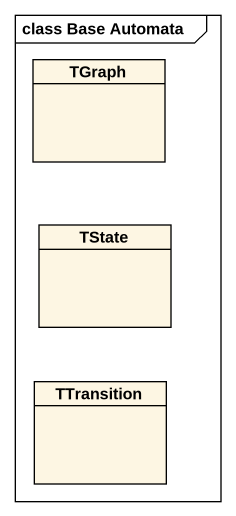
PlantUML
@startuml
mainframe class Base Automata
hide circle
hide empty members
class TGraph
class TState
class TTransition
@enduml
